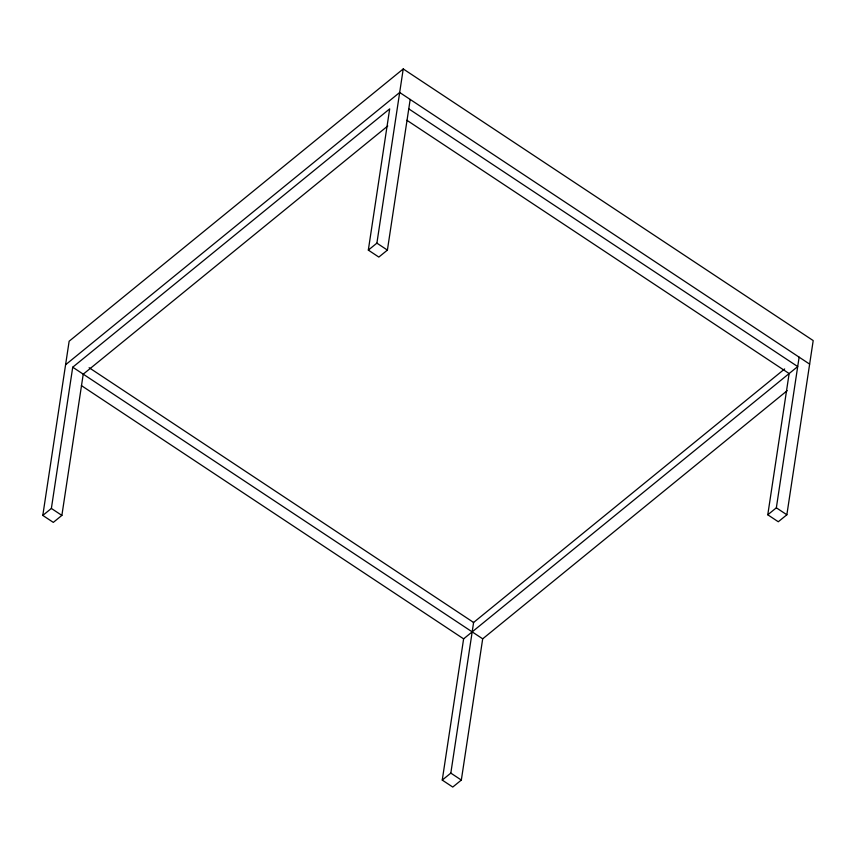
<?xml version="1.0" encoding="UTF-8"?>
<svg xmlns="http://www.w3.org/2000/svg" width="856" height="856" viewBox="0 0 856 856"><rect width="100%" height="100%" fill="white"/><g stroke="black" fill="none" stroke-linecap="round" stroke-linejoin="round"><path stroke-width="1.28" d="M387.768 125.971L83.235 374.168L61.878 515.398L53.307 522.385L42.8 515.419L69.143 341.223L403.24 68.94L813.2 340.581L786.857 514.777L778.286 521.753L767.779 514.788L789.136 373.548L406.889 120.279M42.8 515.419L51.371 508.443L72.728 367.203L389.683 108.883L368.326 250.113L378.834 257.078L387.404 250.102L410.185 99.446M368.326 250.113L376.897 243.136L403.24 68.94M787.22 390.646L482.688 638.833L461.331 780.073L452.76 787.06L442.252 780.094L463.642 638.694M442.252 780.094L450.823 773.107L473.603 622.462L89.12 367.705M767.779 514.788L776.349 507.811L799.13 357.155M65.58 364.763L399.677 92.48L809.637 364.121M473.315 622.697L784.652 368.957M408.761 108.862L797.706 366.571L463.61 638.854L81.363 385.575M376.897 243.136L387.404 250.102M776.349 507.811L786.857 514.777M72.728 367.203L482.688 638.833M51.371 508.443L61.878 515.398M450.823 773.107L461.331 780.073"/></g></svg>
